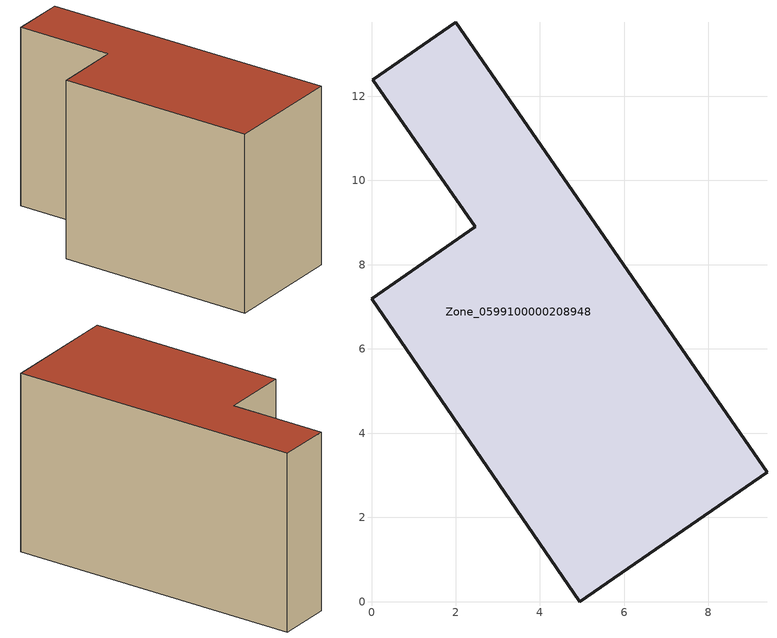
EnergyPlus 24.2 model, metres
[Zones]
Zone_0599100000208948
 floor ground (C_G): 0.03,12.39 2,13.75 9.39,3.07 4.95,0 0,7.19 2.46,8.9 z0
 wall outside (C_F): 4.95,0 9.39,3.07 2,13.75 0.03,12.39 2.46,8.9 0,7.19 4.95,0 z0:7.97
 roof outside (C_R): 2,13.75 0.03,12.39 2.46,8.9 0,7.19 4.95,0 9.39,3.07 z7.97
[BUILDING]
Pand.0599100000208948: North Axis=0; Terrain=City; Loads Convergence Tolerance Value=0.04; Temperature Convergence Tolerance Value=0.4; Solar Distribution=FullExterior; Maximum Number of Warmup Days=25; Minimum Number of Warmup Days=1
[Site:Location]
Rotterdam.The.Hague.AP_ZH_NLD Design_Conditions: Latitude=51.96; Longitude=4.45; Time Zone=1; Elevation=-4.5
[SITE:GROUNDTEMPERATURE:BUILDINGSURFACE]
18, 18, 18, 18, 18, 18, 18, 18, 18, 18, 18, 18
[MATERIAL] Thermal Absorptance=0.9; Solar Absorptance=0.7; Visible Absorptance=0.7
Name | Roughness | Thickness | Conductivity | Density | Specific Heat
G.TI.1975-1991 | MediumSmooth | 0.15 | 0.288461 | 540 | 1210
F.TI.1975-1991 | Rough | 0.3 | 0.230769 | 1920 | 840
R.TI.1975-1991 | MediumRough | 0.2 | 0.153846 | 1500 | 1000
[CONSTRUCTION]
C_G: G.TI.1975-1991
C_F: F.TI.1975-1991
C_R: R.TI.1975-1991
[ZONE]
Zone_0599100000208948: Type=1; Multiplier=1; Ceiling Height=Autocalculate; Volume=Autocalculate; Floor Area=autocalculate; Part of Total Floor Area=Yes
[ZONEINFILTRATION:DESIGNFLOWRATE]
Infil_Zone_0599100000208948: Zone or ZoneList or Space or SpaceList=Zone_0599100000208948; Schedule=AlwaysOn; Design Flow Rate Calculation Method=Flow/Area; Flow Rate per Floor Area=0.003; Constant Term Coefficient=1; Temperature Term Coefficient=0; Velocity Term Coefficient=0; Velocity Squared Term Coefficient=0
[HVACTEMPLATE:ZONE:IDEALLOADSAIRSYSTEM]
Zone_0599100000208948: Maximum Heating Supply Air Temperature=50; Minimum Cooling Supply Air Temperature=13; Maximum Heating Supply Air Humidity Ratio=0.0156; Minimum Cooling Supply Air Humidity Ratio=0.0077; Heating Limit=NoLimit; Cooling Limit=NoLimit; Dehumidification Control Type=ConstantSensibleHeatRatio; Cooling Sensible Heat Ratio=0.7; Dehumidification Setpoint=60; Humidification Control Type=None; Humidification Setpoint=30; Outdoor Air Method=None; Outdoor Air Flow Rate per Person=0.00944; Outdoor Air Flow Rate per Zone Floor Area=0; Outdoor Air Flow Rate per Zone=0; Demand Controlled Ventilation Type=None; Outdoor Air Economizer Type=NoEconomizer; Heat Recovery Type=None; Sensible Heat Recovery Effectiveness=0.7; Latent Heat Recovery Effectiveness=0.65
[ZONECONTROL:THERMOSTAT]
ThermostatControl_Zone_0599100000208948: Zone or ZoneList=Zone_0599100000208948; Control Type Schedule=DualSetpointControlType; Control 1=Thermostat_Zone_0599100000208948; Temperature Difference Between Cutout And Setpoint=0
[THERMOSTATSETPOINT:DUALSETPOINT]
Thermostat_Zone_0599100000208948: Heating Setpoint Temperature Schedule=HeatingSetpoint_Zone_0599100000208948; Cooling Setpoint Temperature Schedule=CoolingSetpoint_Zone_0599100000208948
[SCHEDULE:COMPACT]
HeatingSetpoint_Zone_0599100000208948: Through: 12/31, For: AllDays, Until: 24:00, 21
CoolingSetpoint_Zone_0599100000208948: Through: 12/31, For: AllDays, Until: 24:00, 24
DualSetpointControlType: Through: 12/31, For: AllDays, Until: 24:00, 4
AlwaysOn: Through: 12/31, For: AllDays, Until: 24:00, 1
